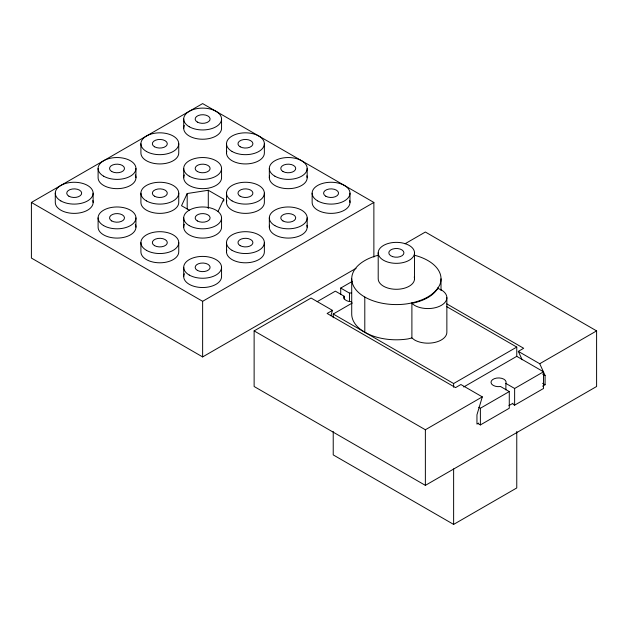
<?xml version="1.0" encoding="UTF-8"?>
<svg xmlns="http://www.w3.org/2000/svg" width="628" height="628" viewBox="0 0 628 628"><rect width="100%" height="100%" fill="white"/><g stroke="black" fill="none" stroke-linecap="round" stroke-linejoin="round"><path stroke-width="0.94" d="M330.862 315.758L332.471 310.381L311.064 298.025L254.128 330.893L254.128 386.503L425.368 485.365L596.6 386.503L596.6 330.893L425.368 232.03L404.989 243.797M332.471 310.381L327.117 313.466L455.543 387.617L460.897 384.524L482.304 396.88L476.95 414.802L476.95 424.073L478.63 423.099M223.741 201.117L223.741 199.186L208.292 190.268L187.191 193.526L181.531 205.709L189.664 210.404M218.081 211.369L223.741 199.186M437.849 288.385C432.221 297.13 421.71 301.307 411.897 303.371L414.559 305.373A18.919 10.919 0 0 0 441.319 305.373A18.919 10.919 0 0 0 441.319 289.924L437.849 288.385L437.849 287.765M356.068 268.337L202.632 356.924L31.4 258.061L31.4 202.451L202.632 103.589L373.872 202.451L373.872 257.08M31.4 202.451L202.632 301.307L373.872 202.451M317.203 301.644L335.368 291.156L344.105 296.204A7.567 4.372 0 0 0 351.421 301.707M340.714 294.556L340.714 288.071L352.277 281.399M333.225 317.729L333.225 314.024L352.332 302.986M333.225 314.024L453.628 383.535L516.765 347.08L516.765 356.343L463.731 386.966M522.151 359.758L518.328 351.374L523.673 348.281L446.791 303.889M254.128 330.893L425.368 429.756L482.304 396.88M518.328 351.374L539.727 363.73L596.6 330.893M478.709 407.282L480.381 408.247L509.277 391.566L509.277 408.247L480.381 424.928L477.869 423.484M509.277 391.566L500.532 386.518A7.567 4.372 0 0 1 491.033 382.68A7.567 4.372 0 0 1 499.236 377.946A7.567 4.372 0 0 1 505.885 383.425L514.63 388.473L543.526 371.792L543.526 388.481L514.63 405.162L513.037 404.244M508.916 405.617L513.115 403.192M542.561 386.196L545.08 384.736L545.08 375.466L539.727 363.73M333.225 431.522L333.225 454.9L453.628 524.411L516.765 487.956L516.765 431.467M446.861 297.648L446.861 332.251A18.919 10.919 0 0 1 435.18 342.339A18.919 10.919 0 0 1 414.559 339.976L411.897 337.966L407.925 338.924A44.651 25.779 0 0 1 351.719 314.024L351.719 278.801M446.547 306.543L516.765 347.08M516.765 356.343L543.526 371.792M542.608 374.045L545.08 375.466M542.608 383.308L545.08 384.736M340.714 288.071L349.458 293.119A7.567 4.372 0 0 1 351.421 292.97M514.63 388.473L514.63 405.162M505.885 383.425L505.885 389.917M480.381 408.247L480.381 424.928M453.628 383.535L453.628 387.24M453.628 468.896L453.628 524.411M441.013 278.801L441.013 290.544M425.368 429.756L425.368 485.365M414.527 252.849A18.165 10.488 0 0 1 387.288 261.931A18.165 10.488 0 0 1 387.288 243.766A18.165 10.488 0 0 1 414.527 252.849L414.527 278.801M411.897 302.751L411.897 337.966M378.205 252.849L378.205 278.801A18.165 10.488 0 0 0 397.956 289.249A18.165 10.488 0 0 0 414.252 276.979M364.797 297.028L364.797 332.251M349.984 193.181L349.984 202.451M349.458 293.119L349.458 301.464M344.105 296.204L344.105 298.991M312.14 193.181L312.14 202.451A18.919 10.919 0 0 0 332.714 213.332A18.919 10.919 0 0 0 349.694 200.552M307.171 168.461L307.171 177.732M307.171 217.892L307.171 227.163M269.334 168.461L269.334 177.732M269.334 217.892L269.334 227.163M264.364 143.749L264.364 153.02A18.919 10.919 0 0 1 243.79 163.9A18.919 10.919 0 0 1 226.81 151.12M264.364 193.181L264.364 202.451A18.919 10.919 0 0 1 243.79 213.332A18.919 10.919 0 0 1 226.81 200.552M264.364 242.612L264.364 251.883A18.919 10.919 0 0 1 243.79 262.763A18.919 10.919 0 0 1 226.81 249.983M226.527 143.749L226.527 153.02M226.527 193.181L226.527 202.451M226.527 242.612L226.527 251.883M221.558 119.03L221.558 128.3A18.919 10.919 0 0 1 200.167 139.133A18.919 10.919 0 0 1 184.357 125.474M221.558 168.461L221.558 177.732A18.919 10.919 0 0 1 200.167 188.565A18.919 10.919 0 0 1 184.357 174.906M221.558 217.892L221.558 227.163A18.919 10.919 0 0 1 200.167 237.996A18.919 10.919 0 0 1 184.357 224.337M221.558 267.324L221.558 276.595A18.919 10.919 0 0 1 200.167 287.428A18.919 10.919 0 0 1 184.357 273.769M208.292 190.268L208.292 208.606M202.632 301.307L202.632 356.924M187.191 193.526L187.191 208.975M183.714 119.03L183.714 128.3M183.714 168.461L183.714 177.732M183.714 217.892L183.714 227.163M183.714 267.324L183.714 276.595M178.744 143.749L178.744 153.02A18.919 10.919 0 0 1 159.826 163.939A18.919 10.919 0 0 1 140.907 153.02L140.907 143.749M178.744 193.181L178.744 202.451A18.919 10.919 0 0 1 159.826 213.371A18.919 10.919 0 0 1 140.907 202.451L140.907 193.181M178.744 242.612L178.744 251.883A18.919 10.919 0 0 1 159.826 262.802A18.919 10.919 0 0 1 140.907 251.883L140.907 242.612M135.938 168.461L135.938 177.732M135.938 217.892L135.938 227.163M98.101 168.461L98.101 177.732A18.919 10.919 0 0 0 119.485 188.565A18.919 10.919 0 0 0 135.295 174.906M98.101 217.892L98.101 227.163A18.919 10.919 0 0 0 119.485 237.996A18.919 10.919 0 0 0 135.295 224.337M93.125 193.181L93.125 202.451M55.288 193.181L55.288 202.451A18.919 10.919 0 0 0 75.862 213.332A18.919 10.919 0 0 0 92.842 200.552M306.888 175.832A18.919 10.919 0 0 1 288.252 188.659A18.919 10.919 0 0 1 269.624 175.832M306.888 225.264A18.919 10.919 0 0 1 288.252 238.083A18.919 10.919 0 0 1 269.624 225.264M414.354 255.211A44.651 25.779 0 0 1 439.498 285.473C433.179 296.824 420.006 301.464 407.925 303.701A44.651 25.779 0 0 1 354.247 287.357A44.651 25.779 0 0 1 378.378 255.211M146.45 250.337A18.919 10.919 0 0 0 178.101 245.438A18.919 10.919 0 0 0 154.928 232.062A18.919 10.919 0 0 0 146.45 250.337M103.644 225.617A18.919 10.919 0 0 0 135.295 220.718A18.919 10.919 0 0 0 112.122 207.342A18.919 10.919 0 0 0 103.644 225.617M189.256 225.617A18.919 10.919 0 0 0 220.907 220.718A18.919 10.919 0 0 0 197.742 207.342A18.919 10.919 0 0 0 189.256 225.617M189.256 176.185A18.919 10.919 0 0 0 220.907 171.295A18.919 10.919 0 0 0 197.742 157.911A18.919 10.919 0 0 0 189.256 176.185M232.07 151.474A18.919 10.919 0 0 0 263.721 146.575A18.919 10.919 0 0 0 240.548 133.199A18.919 10.919 0 0 0 232.07 151.474M197.357 171.515A7.473 4.31 0 0 0 209.854 169.584A7.473 4.31 0 0 0 200.701 164.301A7.473 4.31 0 0 0 197.357 171.515M240.163 146.795A7.473 4.31 0 0 0 252.66 144.864A7.473 4.31 0 0 0 243.515 139.581A7.473 4.31 0 0 0 240.163 146.795M154.543 196.226A7.473 4.31 0 0 0 167.04 194.295A7.473 4.31 0 0 0 157.895 189.012A7.473 4.31 0 0 0 154.543 196.226M146.45 200.905A18.919 10.919 0 0 0 178.101 196.007A18.919 10.919 0 0 0 154.928 182.63A18.919 10.919 0 0 0 146.45 200.905M232.07 200.905A18.919 10.919 0 0 0 263.721 196.007A18.919 10.919 0 0 0 240.548 182.63A18.919 10.919 0 0 0 232.07 200.905M274.876 176.185A18.919 10.919 0 0 0 306.527 171.295A18.919 10.919 0 0 0 283.354 157.911A18.919 10.919 0 0 0 274.876 176.185M154.543 245.658A7.473 4.31 0 0 0 167.04 243.727A7.473 4.31 0 0 0 157.895 238.444A7.473 4.31 0 0 0 154.543 245.658M197.357 220.946A7.473 4.31 0 0 0 209.854 219.015A7.473 4.31 0 0 0 200.701 213.732A7.473 4.31 0 0 0 197.357 220.946M240.163 196.226A7.473 4.31 0 0 0 252.66 194.295A7.473 4.31 0 0 0 243.515 189.012A7.473 4.31 0 0 0 240.163 196.226M103.644 176.185A18.919 10.919 0 0 0 135.295 171.295A18.919 10.919 0 0 0 112.122 157.911A18.919 10.919 0 0 0 103.644 176.185M60.83 200.905A18.919 10.919 0 0 0 92.481 196.007A18.919 10.919 0 0 0 69.316 182.63A18.919 10.919 0 0 0 60.83 200.905M111.737 220.946A7.473 4.31 0 0 0 124.234 219.015A7.473 4.31 0 0 0 115.081 213.732A7.473 4.31 0 0 0 111.737 220.946M282.969 171.515A7.473 4.31 0 0 0 295.466 169.584A7.473 4.31 0 0 0 286.321 164.301A7.473 4.31 0 0 0 282.969 171.515M111.737 171.515A7.473 4.31 0 0 0 124.234 169.584A7.473 4.31 0 0 0 115.081 164.301A7.473 4.31 0 0 0 111.737 171.515M154.543 146.795A7.473 4.31 0 0 0 167.04 144.864A7.473 4.31 0 0 0 157.895 139.581A7.473 4.31 0 0 0 154.543 146.795M189.256 126.754A18.919 10.919 0 0 0 220.907 121.863A18.919 10.919 0 0 0 197.742 108.479A18.919 10.919 0 0 0 189.256 126.754M146.45 151.474A18.919 10.919 0 0 0 178.101 146.575A18.919 10.919 0 0 0 154.928 133.199A18.919 10.919 0 0 0 146.45 151.474M197.357 122.083A7.473 4.31 0 0 0 209.854 120.152A7.473 4.31 0 0 0 200.701 114.869A7.473 4.31 0 0 0 197.357 122.083M68.931 196.226A7.473 4.31 0 0 0 81.42 194.295A7.473 4.31 0 0 0 72.275 189.012A7.473 4.31 0 0 0 68.931 196.226M189.256 275.048A18.919 10.919 0 0 0 220.907 270.15A18.919 10.919 0 0 0 197.742 256.774A18.919 10.919 0 0 0 189.256 275.048M232.07 250.337A18.919 10.919 0 0 0 263.721 245.438A18.919 10.919 0 0 0 240.548 232.062A18.919 10.919 0 0 0 232.07 250.337M240.163 245.658A7.473 4.31 0 0 0 252.66 243.727A7.473 4.31 0 0 0 243.515 238.444A7.473 4.31 0 0 0 240.163 245.658M282.969 220.946A7.473 4.31 0 0 0 295.466 219.015A7.473 4.31 0 0 0 286.321 213.732A7.473 4.31 0 0 0 282.969 220.946M317.682 200.905A18.919 10.919 0 0 0 349.333 196.007A18.919 10.919 0 0 0 326.168 182.63A18.919 10.919 0 0 0 317.682 200.905M274.876 225.617A18.919 10.919 0 0 0 306.527 220.718A18.919 10.919 0 0 0 283.354 207.342A18.919 10.919 0 0 0 274.876 225.617M325.783 196.226A7.473 4.31 0 0 0 338.28 194.295A7.473 4.31 0 0 0 329.127 189.012A7.473 4.31 0 0 0 325.783 196.226M197.357 270.378A7.473 4.31 0 0 0 209.854 268.439A7.473 4.31 0 0 0 200.701 263.163A7.473 4.31 0 0 0 197.357 270.378M392.586 256.632A7.567 4.372 0 0 0 403.937 252.849A7.567 4.372 0 0 0 392.586 249.065A7.567 4.372 0 0 0 392.586 256.632"/></g></svg>
